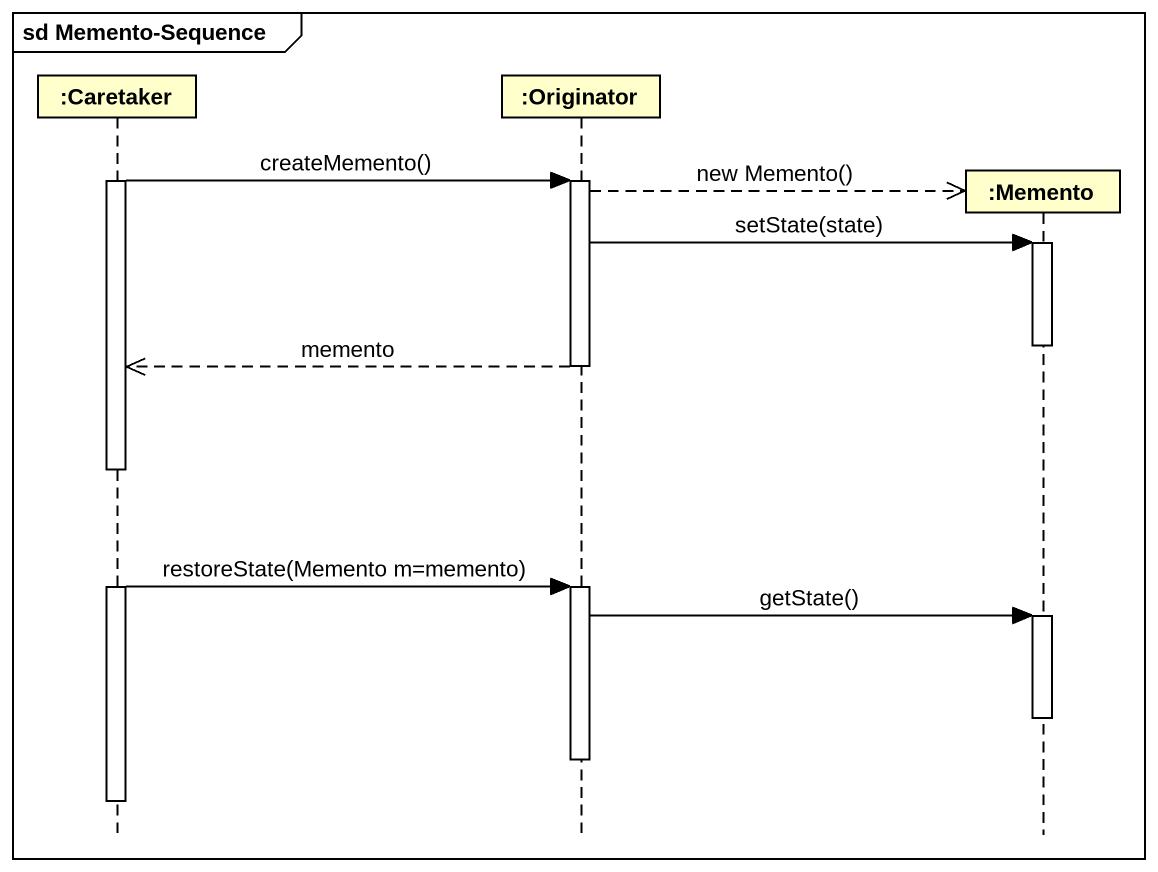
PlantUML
@startuml
mainframe sd Memento-Sequence
hide footbox
participant ":Caretaker" as Caretaker
participant ":Originator" as Originator
participant ":Memento" as Memento

activate Caretaker
Caretaker -> Originator : createMemento()
activate Originator
Originator -->> Memento ** : new Memento()
Originator -> Memento : setState(state)
activate Memento
deactivate Memento
Originator -->> Caretaker : memento
deactivate Originator
Caretaker -> Originator : restoreState(Memento m=memento)
activate Originator
Originator -> Memento : getState()
activate Memento
deactivate Memento
deactivate Originator
deactivate Caretaker
@enduml
